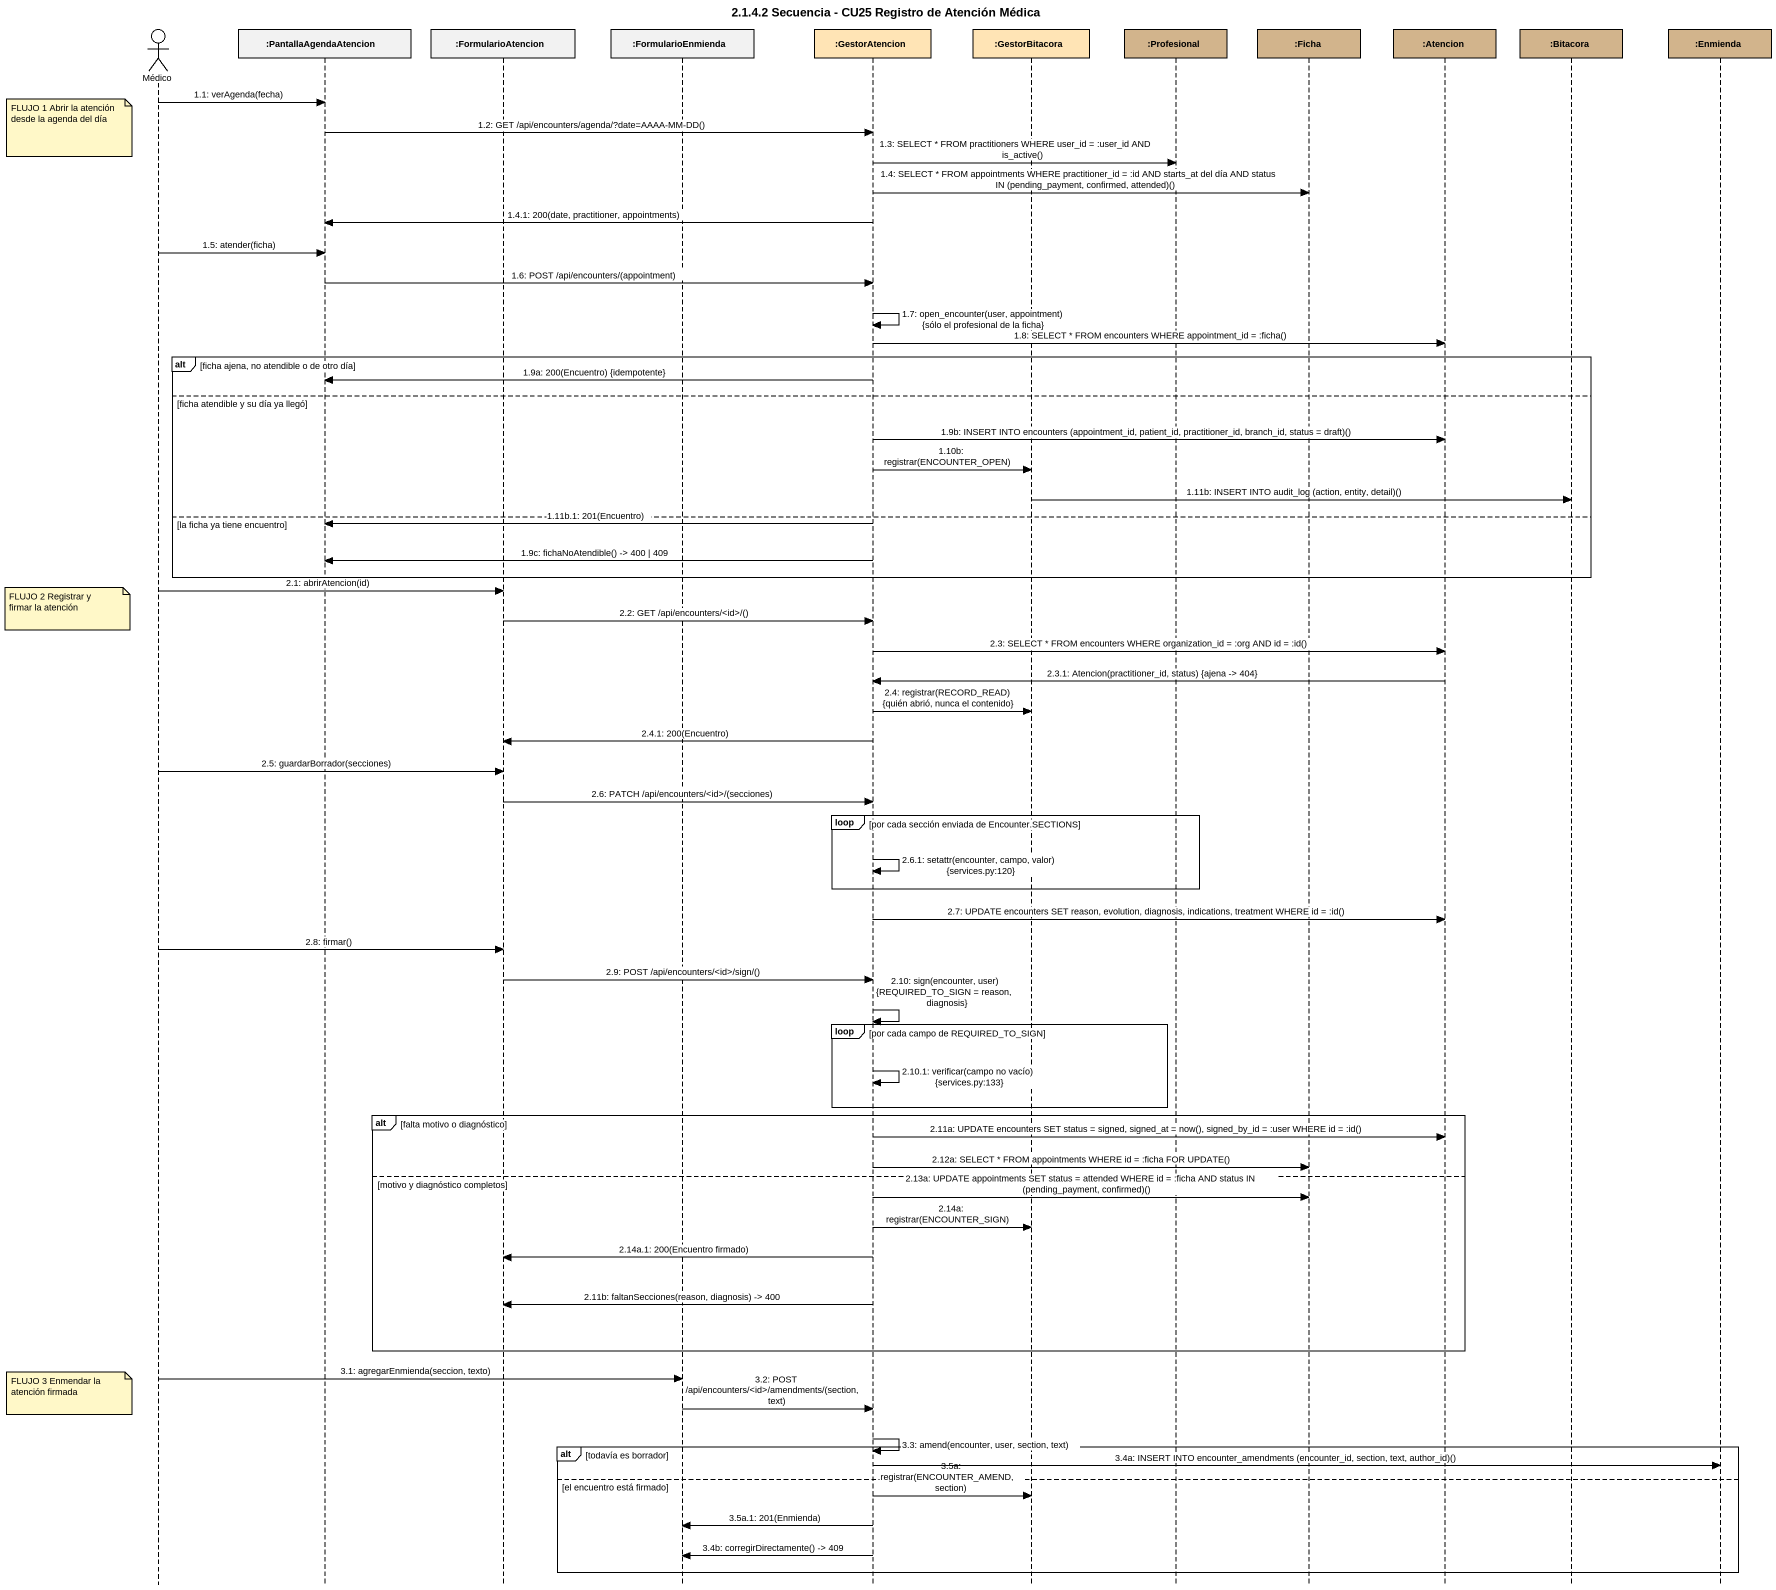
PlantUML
@startuml
title 2.1.4.2 Secuencia - CU25 Registro de Atención Médica
hide footbox
actor Médico
participant ":PantallaAgendaAtencion" as PantallaAgendaAtencion
participant ":FormularioAtencion" as FormularioAtencion
participant ":FormularioEnmienda" as FormularioEnmienda
participant ":GestorAtencion" as GestorAtencion #FFE4B5
participant ":GestorBitacora" as GestorBitacora #FFE4B5
participant ":Profesional" as Profesional #D2B48C
participant ":Ficha" as Ficha #D2B48C
participant ":Atencion" as Atencion #D2B48C
participant ":Bitacora" as Bitacora #D2B48C
participant ":Enmienda" as Enmienda #D2B48C

Médico -> PantallaAgendaAtencion : 1.1: verAgenda(fecha)
note left of Médico : FLUJO 1 Abrir la atención desde la agenda del día
PantallaAgendaAtencion -> GestorAtencion : 1.2: GET /api/encounters/agenda/?date=AAAA-MM-DD()
GestorAtencion -> Profesional : 1.3: SELECT * FROM practitioners WHERE user_id = :user_id AND is_active()
GestorAtencion -> Ficha : 1.4: SELECT * FROM appointments WHERE practitioner_id = :id AND starts_at del día AND status IN (pending_payment, confirmed, attended)()
GestorAtencion -> PantallaAgendaAtencion : 1.4.1: 200(date, practitioner, appointments)
Médico -> PantallaAgendaAtencion : 1.5: atender(ficha)
PantallaAgendaAtencion -> GestorAtencion : 1.6: POST /api/encounters/(appointment)
GestorAtencion -> GestorAtencion : 1.7: open_encounter(user, appointment) {sólo el profesional de la ficha}
GestorAtencion -> Atencion : 1.8: SELECT * FROM encounters WHERE appointment_id = :ficha()
alt ficha ajena, no atendible o de otro día
  GestorAtencion -> PantallaAgendaAtencion : 1.9a: 200(Encuentro) {idempotente}
else ficha atendible y su día ya llegó
  GestorAtencion -> Atencion : 1.9b: INSERT INTO encounters (appointment_id, patient_id, practitioner_id, branch_id, status = draft)()
  GestorAtencion -> GestorBitacora : 1.10b: registrar(ENCOUNTER_OPEN)
  GestorBitacora -> Bitacora : 1.11b: INSERT INTO audit_log (action, entity, detail)()
else la ficha ya tiene encuentro
  GestorAtencion -> PantallaAgendaAtencion : 1.11b.1: 201(Encuentro)
  GestorAtencion -> PantallaAgendaAtencion : 1.9c: fichaNoAtendible() -> 400 | 409
end
Médico -> FormularioAtencion : 2.1: abrirAtencion(id)
note left of Médico : FLUJO 2 Registrar y firmar la atención
FormularioAtencion -> GestorAtencion : 2.2: GET /api/encounters/<id>/()
GestorAtencion -> Atencion : 2.3: SELECT * FROM encounters WHERE organization_id = :org AND id = :id()
Atencion -> GestorAtencion : 2.3.1: Atencion(practitioner_id, status) {ajena -> 404}
GestorAtencion -> GestorBitacora : 2.4: registrar(RECORD_READ) {quién abrió, nunca el contenido}
GestorAtencion -> FormularioAtencion : 2.4.1: 200(Encuentro)
Médico -> FormularioAtencion : 2.5: guardarBorrador(secciones)
FormularioAtencion -> GestorAtencion : 2.6: PATCH /api/encounters/<id>/(secciones)
loop por cada sección enviada de Encounter.SECTIONS
  GestorAtencion -> GestorAtencion : 2.6.1: setattr(encounter, campo, valor) {services.py:120}
end
GestorAtencion -> Atencion : 2.7: UPDATE encounters SET reason, evolution, diagnosis, indications, treatment WHERE id = :id()
Médico -> FormularioAtencion : 2.8: firmar()
FormularioAtencion -> GestorAtencion : 2.9: POST /api/encounters/<id>/sign/()
GestorAtencion -> GestorAtencion : 2.10: sign(encounter, user) {REQUIRED_TO_SIGN = reason, diagnosis}
loop por cada campo de REQUIRED_TO_SIGN
  GestorAtencion -> GestorAtencion : 2.10.1: verificar(campo no vacío) {services.py:133}
end
alt falta motivo o diagnóstico
  GestorAtencion -> Atencion : 2.11a: UPDATE encounters SET status = signed, signed_at = now(), signed_by_id = :user WHERE id = :id()
  GestorAtencion -> Ficha : 2.12a: SELECT * FROM appointments WHERE id = :ficha FOR UPDATE()
else motivo y diagnóstico completos
  GestorAtencion -> Ficha : 2.13a: UPDATE appointments SET status = attended WHERE id = :ficha AND status IN (pending_payment, confirmed)()
  GestorAtencion -> GestorBitacora : 2.14a: registrar(ENCOUNTER_SIGN)
  GestorAtencion -> FormularioAtencion : 2.14a.1: 200(Encuentro firmado)
  GestorAtencion -> FormularioAtencion : 2.11b: faltanSecciones(reason, diagnosis) -> 400
end
Médico -> FormularioEnmienda : 3.1: agregarEnmienda(seccion, texto)
note left of Médico : FLUJO 3 Enmendar la atención firmada
FormularioEnmienda -> GestorAtencion : 3.2: POST /api/encounters/<id>/amendments/(section, text)
GestorAtencion -> GestorAtencion : 3.3: amend(encounter, user, section, text)
alt todavía es borrador
  GestorAtencion -> Enmienda : 3.4a: INSERT INTO encounter_amendments (encounter_id, section, text, author_id)()
else el encuentro está firmado
  GestorAtencion -> GestorBitacora : 3.5a: registrar(ENCOUNTER_AMEND, section)
  GestorAtencion -> FormularioEnmienda : 3.5a.1: 201(Enmienda)
  GestorAtencion -> FormularioEnmienda : 3.4b: corregirDirectamente() -> 409
end
@enduml
